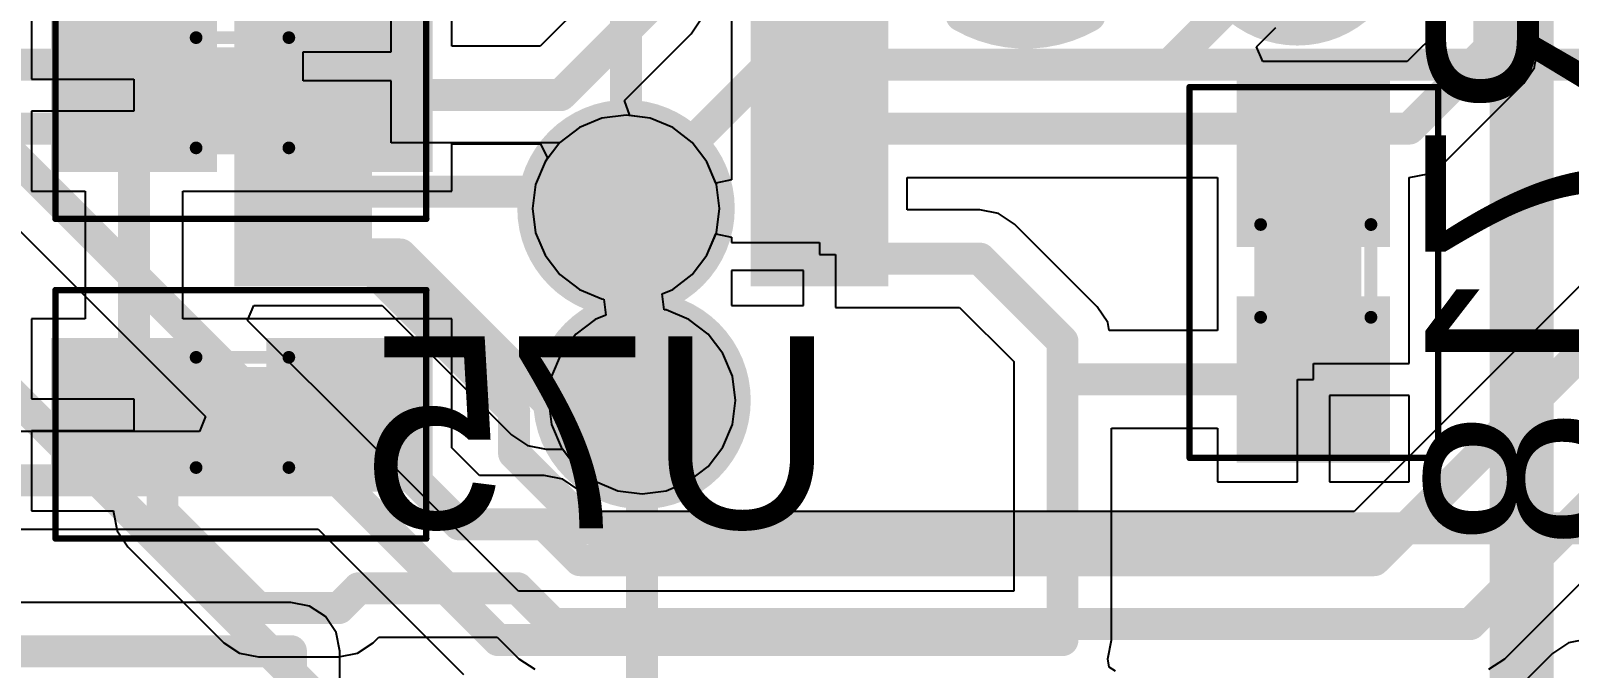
# Model space of a CAD drawing. Header units: millimetres. Extents: x 50.7 to 141.9, y 26.7 to 123.6.
# Drawn here: x 69.06 to 81.28, y 83.22 to 88.28 of the extents above; entities that cross this region are included whole.
import ezdxf

# ---------------------------------------------------------------- set-up
doc = ezdxf.new("R2010")
doc.units = ezdxf.units.MM
for name, color, linetype in [('BottomLayer', 5, 'Continuous'), ('BottomOverlay', 54, 'Continuous'), ('BottomPaste', 16, 'Continuous'), ('BottomSolder', 6, 'Continuous'), ('InternalPlane1', 76, 'Continuous'), ('InternalPlane3', 216, 'Continuous'), ('Mechanical16', 56, 'Continuous'), ('Mechanical27', 56, 'Continuous'), ('Mechanical6', 56, 'Continuous'), ('MidLayer1', 16, 'Continuous'), ('MidLayer2', 76, 'Continuous'), ('MidLayer3', 90, 'Continuous'), ('MidLayer4', 156, 'Continuous'), ('MultiLayer', 9, 'Continuous'), ('TopLayer', 1, 'Continuous'), ('TopOverlay', 2, 'Continuous'), ('TopPaste', 8, 'Continuous'), ('TopSolder', 216, 'Continuous')]:
    doc.layers.add(name, color=color, linetype=linetype)

msp = doc.modelspace()

# ---------------------------------------------------------------- linework, layer by layer
at = {"layer": 'BottomLayer'}
for p, q in [((81.033, 88.138), (81.033, 90.412)), ((74.625, 88.925), (74.625, 88.113)), ((71.92, 88.113), (71.92, 88.694)), ((78.797, 88.154), (78.95, 88.307)), ((80.257, 88.299), (79.994, 88.036)), ((78.846, 88.036), (78.797, 88.154)), ((81.009, 88.014), (81.033, 88.138)), ((71.222, 87.884), (71.222, 88.113)), ((71.222, 88.113), (71.92, 88.113)), ((71.92, 88.113), (71.92, 88.113)), ((74.625, 88.113), (74.625, 87.605)), ((79.994, 88.036), (78.846, 88.036)), ((81.004, 87.989), (81.009, 88.014)), ((80.92, 87.863), (81.004, 87.989)), ((71.92, 87.884), (71.222, 87.884)), ((71.92, 87.605), (71.92, 87.884)), ((80.285, 87.228), (80.92, 87.863)), ((71.92, 87.391), (71.92, 87.605)), ((73.595, 87.586), (73.416, 87.511)), ((73.787, 87.611), (73.595, 87.586)), ((73.979, 87.586), (73.787, 87.611)), ((74.158, 87.511), (73.979, 87.586)), ((74.625, 87.605), (74.625, 87.097)), ((73.416, 87.511), (73.262, 87.393)), ((74.312, 87.393), (74.158, 87.511)), ((73.26, 87.391), (71.92, 87.391)), ((73.262, 87.393), (73.26, 87.391)), ((74.43, 87.239), (74.312, 87.393)), ((68.432, 87.228), (70.446, 85.215)), ((74.501, 87.07), (74.43, 87.239)), ((80.159, 87.144), (80.285, 87.228)), ((74.625, 87.095), (74.501, 87.07)), ((74.625, 87.097), (74.625, 87.095)), ((76.022, 87.097), (76.022, 87.115)), ((76.022, 87.115), (78.486, 87.115)), ((76.022, 86.909), (76.022, 87.097)), ((78.486, 87.115), (78.486, 86.411)), ((80.01, 87.115), (80.159, 87.144)), ((80.01, 86.411), (80.01, 87.115)), ((76.022, 86.858), (76.022, 86.909)), ((76.598, 86.858), (76.022, 86.858)), ((76.747, 86.828), (76.598, 86.858)), ((76.873, 86.744), (76.747, 86.828)), ((74.43, 86.497), (74.501, 86.666)), ((74.501, 86.666), (74.625, 86.641)), ((77.53, 86.088), (76.873, 86.744)), ((74.625, 86.641), (74.625, 86.597)), ((74.625, 86.597), (74.625, 86.597)), ((74.625, 86.597), (75.324, 86.597)), ((75.324, 86.597), (75.324, 86.503)), ((74.312, 86.343), (74.43, 86.497)), ((75.324, 86.503), (75.451, 86.503)), ((75.451, 86.503), (75.451, 86.081)), ((74.158, 86.225), (74.312, 86.343)), ((75.197, 86.376), (74.625, 86.376)), ((74.625, 86.376), (74.625, 86.097)), ((75.197, 86.097), (75.197, 86.376)), ((78.486, 86.411), (78.486, 86.411)), ((78.486, 86.411), (78.486, 86.323)), ((78.486, 86.323), (78.486, 86.323)), ((78.486, 86.323), (78.486, 85.898)), ((80.01, 86.323), (80.01, 86.411)), ((80.01, 86.411), (80.01, 86.411)), ((80.01, 86.411), (80.01, 86.411)), ((80.01, 85.637), (80.01, 86.323)), ((80.01, 86.323), (80.01, 86.323)), ((74.074, 86.19), (74.158, 86.225)), ((74.091, 86.064), (74.074, 86.19)), ((70.78, 85.979), (70.829, 86.097)), ((70.829, 86.097), (71.85, 86.097)), ((71.85, 86.097), (72.877, 85.069)), ((74.106, 86.062), (74.091, 86.064)), ((74.285, 85.987), (74.106, 86.062)), ((74.625, 86.097), (75.197, 86.097)), ((75.451, 86.081), (76.437, 86.081)), ((76.437, 86.081), (76.867, 85.652)), ((77.614, 85.962), (77.53, 86.088)), ((71.776, 84.984), (70.78, 85.979)), ((74.439, 85.869), (74.285, 85.987)), ((77.626, 85.898), (77.614, 85.962)), ((74.557, 85.715), (74.439, 85.869)), ((78.486, 85.898), (77.626, 85.898)), ((74.632, 85.536), (74.557, 85.715)), ((76.867, 85.652), (76.867, 83.827)), ((79.248, 85.51), (79.248, 85.637)), ((79.248, 85.637), (80.01, 85.637)), ((74.657, 85.344), (74.632, 85.536)), ((79.121, 84.697), (79.121, 85.51)), ((79.121, 85.51), (79.248, 85.51)), ((74.632, 85.152), (74.657, 85.344)), ((80.01, 85.383), (79.375, 85.383)), ((79.375, 85.383), (79.375, 84.697)), ((80.01, 84.697), (80.01, 85.383)), ((70.446, 85.215), (70.397, 85.097)), ((70.397, 85.097), (68.099, 85.097)), ((74.557, 84.973), (74.632, 85.152)), ((77.643, 83.439), (77.643, 85.122)), ((77.643, 85.122), (78.486, 85.122)), ((78.486, 85.122), (78.486, 84.697)), ((72.932, 83.827), (71.776, 84.984)), ((72.877, 85.069), (73.003, 84.985)), ((73.003, 84.985), (73.152, 84.956)), ((73.152, 84.956), (73.284, 84.956)), ((73.284, 84.956), (73.389, 84.819)), ((74.439, 84.819), (74.557, 84.973)), ((73.389, 84.819), (73.543, 84.701)), ((74.285, 84.701), (74.439, 84.819)), ((73.543, 84.701), (73.722, 84.626)), ((73.722, 84.626), (73.914, 84.601)), ((73.914, 84.601), (74.106, 84.626)), ((74.106, 84.626), (74.285, 84.701)), ((78.486, 84.697), (79.121, 84.697)), ((79.375, 84.697), (80.01, 84.697)), ((68.099, 84.321), (71.34, 84.321)), ((71.34, 84.321), (72.496, 83.165)), ((71.124, 83.739), (67.349, 83.739)), ((71.273, 83.71), (71.124, 83.739)), ((76.867, 83.827), (72.932, 83.827)), ((71.399, 83.626), (71.273, 83.71)), ((71.483, 83.5), (71.399, 83.626)), ((71.512, 83.351), (71.483, 83.5)), ((77.614, 83.29), (77.643, 83.439)), ((71.512, 82.691), (71.512, 83.351)), ((77.627, 83.224), (77.614, 83.29)), ((77.614, 83.29), (77.614, 83.29)), ((77.677, 83.191), (77.627, 83.224))]:
    msp.add_line(p, q, dxfattribs=at)
at = {"layer": 'BottomLayer', "const_width": 0.254}
for points in [[(80.645, 88.138), (80.645, 91.225)], [(78.105, 88.011), (79.121, 89.027)], [(80.01, 87.503), (80.645, 88.138)], [(68.707, 88.011), (71.222, 88.011)], [(75.324, 88.011), (78.105, 88.011)], [(68.707, 87.503), (71.222, 87.503)], [(68.707, 87.503), (71.501, 84.709)], [(75.324, 87.503), (80.01, 87.503)], [(71.222, 87.003), (73.652, 87.003)], [(73.652, 87.003), (73.787, 86.868)], [(71.222, 86.503), (71.993, 86.503)], [(71.993, 86.503), (73.152, 85.344)], [(75.324, 86.47), (76.598, 86.47)], [(76.598, 86.47), (77.255, 85.813)], [(77.255, 83.439), (77.255, 85.813)], [(77.294, 85.51), (79.248, 85.51)], [(73.152, 85.344), (73.914, 85.344)], [(67.437, 84.709), (71.501, 84.709)], [(71.501, 84.709), (72.771, 83.439)], [(72.771, 83.439), (77.255, 83.439)], [(67.349, 83.351), (71.124, 83.351)], [(71.124, 80.803), (71.124, 83.351)]]:
    msp.add_lwpolyline(points, dxfattribs=at)
at = {"layer": 'BottomLayer'}
for points, const_width in [([(80.581, 88.138, 1), (80.709, 88.138, 1)], 0.127), ([(80.581, 88.138, 1), (80.709, 88.138, 1)], 0.127), ([(71.158, 88.011, 1), (71.285, 88.011, 1)], 0.127), ([(75.26, 88.011, 1), (75.387, 88.011, 1)], 0.127), ([(78.041, 88.011, 1), (78.168, 88.011, 1)], 0.127), ([(78.041, 88.011, 1), (78.168, 88.011, 1)], 0.127), ([(71.158, 87.503, 1), (71.285, 87.503, 1)], 0.127), ([(75.26, 87.503, 1), (75.387, 87.503, 1)], 0.127), ([(79.947, 87.503, 1), (80.073, 87.503, 1)], 0.127), ([(79.947, 87.503, 1), (80.073, 87.503, 1)], 0.127), ([(73.546, 86.868, 1), (74.028, 86.868, 1)], 0.483), ([(71.158, 87.003, 1), (71.285, 87.003, 1)], 0.127), ([(73.588, 87.003, 1), (73.715, 87.003, 1)], 0.127), ([(73.588, 87.003, 1), (73.715, 87.003, 1)], 0.127), ([(73.724, 86.868, 1), (73.85, 86.868, 1)], 0.127), ([(71.158, 86.503, 1), (71.285, 86.503, 1)], 0.127), ([(71.93, 86.503, 1), (72.057, 86.503, 1)], 0.127), ([(71.93, 86.503, 1), (72.057, 86.503, 1)], 0.127), ([(75.26, 86.47, 1), (75.387, 86.47, 1)], 0.127), ([(76.535, 86.47, 1), (76.662, 86.47, 1)], 0.127), ([(76.535, 86.47, 1), (76.662, 86.47, 1)], 0.127), ([(77.191, 85.813, 1), (77.318, 85.813, 1)], 0.127), ([(77.191, 85.813, 1), (77.318, 85.813, 1)], 0.127), ([(73.673, 85.344, 1), (74.155, 85.344, 1)], 0.483), ([(77.23, 85.51, 1), (77.357, 85.51, 1)], 0.127), ([(79.184, 85.51, 1), (79.311, 85.51, 1)], 0.127), ([(73.088, 85.344, 1), (73.215, 85.344, 1)], 0.127), ([(73.088, 85.344, 1), (73.215, 85.344, 1)], 0.127), ([(73.85, 85.344, 1), (73.977, 85.344, 1)], 0.127), ([(71.438, 84.709, 1), (71.564, 84.709, 1)], 0.127), ([(71.438, 84.709, 1), (71.564, 84.709, 1)], 0.127), ([(71.438, 84.709, 1), (71.564, 84.709, 1)], 0.127), ([(72.707, 83.439, 1), (72.834, 83.439, 1)], 0.127), ([(72.707, 83.439, 1), (72.834, 83.439, 1)], 0.127), ([(77.191, 83.439, 1), (77.318, 83.439, 1)], 0.127), ([(77.191, 83.439, 1), (77.318, 83.439, 1)], 0.127), ([(71.061, 83.351, 1), (71.188, 83.351, 1)], 0.127), ([(71.061, 83.351, 1), (71.188, 83.351, 1)], 0.127)]:
    msp.add_lwpolyline(points, format="xyb", close=True, dxfattribs=dict(at, const_width=const_width))
for points in [[(71.666, 88.163), (70.777, 88.163), (71.666, 87.859), (70.777, 87.859)], [(75.768, 88.163), (74.879, 88.163), (75.768, 87.859), (74.879, 87.859)], [(79.756, 86.665), (79.756, 87.782), (78.74, 86.665), (78.74, 87.782)], [(71.666, 87.655), (70.777, 87.655), (71.666, 87.351), (70.777, 87.351)], [(75.768, 87.655), (74.879, 87.655), (75.768, 87.351), (74.879, 87.351)], [(71.666, 87.155), (70.777, 87.155), (71.666, 86.851), (70.777, 86.851)], [(75.768, 87.155), (74.879, 87.155), (75.768, 86.851), (74.879, 86.851)], [(71.666, 86.655), (70.777, 86.655), (71.666, 86.351), (70.777, 86.351)], [(75.768, 86.655), (74.879, 86.655), (75.768, 86.351), (74.879, 86.351)], [(79.756, 84.951), (79.756, 86.069), (78.74, 84.951), (78.74, 86.069)]]:
    msp.add_solid(points, dxfattribs=at)
at = {"layer": 'BottomOverlay'}
msp.add_solid([(79.629, 86.131), (79.629, 86.589), (78.867, 86.131), (78.867, 86.589)], dxfattribs=at)
at = {"layer": 'BottomPaste'}
for points in [[(71.666, 88.163), (70.777, 88.163), (71.666, 87.859), (70.777, 87.859)], [(75.768, 88.163), (74.879, 88.163), (75.768, 87.859), (74.879, 87.859)], [(79.756, 86.665), (79.756, 87.782), (78.74, 86.665), (78.74, 87.782)], [(71.666, 87.655), (70.777, 87.655), (71.666, 87.351), (70.777, 87.351)], [(75.768, 87.655), (74.879, 87.655), (75.768, 87.351), (74.879, 87.351)], [(71.666, 87.155), (70.777, 87.155), (71.666, 86.851), (70.777, 86.851)], [(75.768, 87.155), (74.879, 87.155), (75.768, 86.851), (74.879, 86.851)], [(71.666, 86.655), (70.777, 86.655), (71.666, 86.351), (70.777, 86.351)], [(75.768, 86.655), (74.879, 86.655), (75.768, 86.351), (74.879, 86.351)], [(79.756, 84.951), (79.756, 86.069), (78.74, 84.951), (78.74, 86.069)]]:
    msp.add_solid(points, dxfattribs=at)
at = {"layer": 'BottomSolder', "const_width": 0.584}
for points in [[(73.495, 86.868, 1), (74.079, 86.868, 1)], [(73.622, 85.344, 1), (74.206, 85.344, 1)]]:
    msp.add_lwpolyline(points, format="xyb", close=True, dxfattribs=at)
at = {"layer": 'BottomSolder'}
for points in [[(71.768, 88.773), (70.675, 88.773), (71.768, 88.265), (70.675, 88.265)], [(75.87, 88.773), (74.778, 88.773), (75.87, 88.265), (74.778, 88.265)], [(71.768, 88.265), (70.675, 88.265), (71.768, 87.757), (70.675, 87.757)], [(75.87, 88.265), (74.778, 88.265), (75.87, 87.757), (74.778, 87.757)], [(79.858, 86.563), (79.858, 87.884), (78.638, 86.563), (78.638, 87.884)], [(71.768, 87.757), (70.675, 87.757), (71.768, 87.249), (70.675, 87.249)], [(75.87, 87.757), (74.778, 87.757), (75.87, 87.249), (74.778, 87.249)], [(71.768, 87.257), (70.675, 87.257), (71.768, 86.749), (70.675, 86.749)], [(75.87, 87.257), (74.778, 87.257), (75.87, 86.749), (74.778, 86.749)], [(71.768, 86.757), (70.675, 86.757), (71.768, 86.249), (70.675, 86.249)], [(75.87, 86.757), (74.778, 86.757), (75.87, 86.249), (74.778, 86.249)], [(79.858, 84.85), (79.858, 86.17), (78.638, 84.85), (78.638, 86.17)]]:
    msp.add_solid(points, dxfattribs=at)
at = {"layer": 'InternalPlane1'}
for points, const_width in [([(78.689, 89.027, 1), (79.553, 89.027, 1)], 0.864), ([(76.39, 88.401, 1), (76.517, 88.401, 1)], 0.127), ([(77.406, 88.401, 1), (77.533, 88.401, 1)], 0.127), ([(73.355, 86.868, 1), (74.219, 86.868, 1)], 0.864), ([(73.482, 85.344, 1), (74.346, 85.344, 1)], 0.864)]:
    msp.add_lwpolyline(points, format="xyb", close=True, dxfattribs=dict(at, const_width=const_width))
at = {"layer": 'InternalPlane1', "const_width": 0.254}
msp.add_lwpolyline([(77.47, 88.401, -0.267949), (76.454, 88.401)], format="xyb", dxfattribs=at)
at = {"layer": 'InternalPlane3', "const_width": 0.864}
for points in [[(78.689, 89.027, 1), (79.553, 89.027, 1)], [(73.355, 86.868, 1), (74.219, 86.868, 1)], [(73.482, 85.344, 1), (74.346, 85.344, 1)]]:
    msp.add_lwpolyline(points, format="xyb", close=True, dxfattribs=at)
at = {"layer": 'Mechanical16', "const_width": 0.102}
for points in [[(70.371, 88.226), (71.108, 88.226)], [(70.371, 87.35), (71.108, 87.35)], [(78.829, 86.004), (78.829, 86.741)], [(79.705, 86.004), (79.705, 86.741)], [(70.371, 85.686), (71.108, 85.686)], [(70.371, 84.81), (71.108, 84.81)]]:
    msp.add_lwpolyline(points, dxfattribs=at)
at = {"layer": 'Mechanical16', "const_width": 0.0508}
for points in [[(70.346, 88.226, 1), (70.396, 88.226, 1)], [(71.083, 88.226, 1), (71.133, 88.226, 1)], [(70.346, 87.35, 1), (70.396, 87.35, 1)], [(71.083, 87.35, 1), (71.133, 87.35, 1)], [(78.804, 86.741, 1), (78.854, 86.741, 1)], [(79.68, 86.741, 1), (79.731, 86.741, 1)], [(78.804, 86.004, 1), (78.854, 86.004, 1)], [(79.68, 86.004, 1), (79.731, 86.004, 1)], [(70.346, 85.686, 1), (70.396, 85.686, 1)], [(71.083, 85.686, 1), (71.133, 85.686, 1)], [(70.346, 84.81, 1), (70.396, 84.81, 1)], [(71.083, 84.81, 1), (71.133, 84.81, 1)]]:
    msp.add_lwpolyline(points, format="xyb", close=True, dxfattribs=at)
at = {"layer": 'Mechanical16'}
for points in [[(69.889, 87.299), (70.389, 87.299), (69.889, 88.252), (70.389, 88.252)], [(71.057, 87.299), (71.565, 87.299), (71.057, 88.252), (71.565, 88.252)], [(79.731, 86.69), (79.731, 87.198), (78.778, 86.69), (78.778, 87.198)], [(79.73, 85.522), (79.73, 86.022), (78.778, 85.522), (78.778, 86.022)], [(69.889, 84.759), (70.389, 84.759), (69.889, 85.712), (70.389, 85.712)], [(71.057, 84.759), (71.565, 84.759), (71.057, 85.712), (71.565, 85.712)]]:
    msp.add_solid(points, dxfattribs=at)
at = {"layer": 'Mechanical27', "const_width": 0.0508}
for points in [[(69.254, 86.786), (69.254, 88.76)], [(72.2, 86.786), (72.2, 88.76)], [(78.265, 87.833), (80.239, 87.833)], [(78.265, 84.887), (78.265, 87.833)], [(80.239, 84.887), (80.239, 87.833)], [(69.254, 86.786), (72.2, 86.786)], [(69.254, 86.22), (72.2, 86.22)], [(69.254, 84.246), (69.254, 86.22)], [(72.2, 84.246), (72.2, 86.22)], [(78.265, 84.887), (80.239, 84.887)], [(69.254, 84.246), (72.2, 84.246)]]:
    msp.add_lwpolyline(points, dxfattribs=at)
at = {"layer": 'Mechanical27', "const_width": 0.0254}
for points in [[(78.252, 87.833, 1), (78.278, 87.833, 1)], [(78.252, 87.833, 1), (78.278, 87.833, 1)], [(80.226, 87.833, 1), (80.251, 87.833, 1)], [(80.226, 87.833, 1), (80.251, 87.833, 1)], [(69.241, 86.786, 1), (69.267, 86.786, 1)], [(69.241, 86.786, 1), (69.267, 86.786, 1)], [(72.187, 86.786, 1), (72.213, 86.786, 1)], [(72.187, 86.786, 1), (72.213, 86.786, 1)], [(69.241, 86.22, 1), (69.267, 86.22, 1)], [(69.241, 86.22, 1), (69.267, 86.22, 1)], [(72.187, 86.22, 1), (72.213, 86.22, 1)], [(72.187, 86.22, 1), (72.213, 86.22, 1)], [(78.252, 84.887, 1), (78.278, 84.887, 1)], [(78.252, 84.887, 1), (78.278, 84.887, 1)], [(80.226, 84.887, 1), (80.251, 84.887, 1)], [(80.226, 84.887, 1), (80.251, 84.887, 1)], [(69.241, 84.246, 1), (69.267, 84.246, 1)], [(69.241, 84.246, 1), (69.267, 84.246, 1)], [(72.187, 84.246, 1), (72.213, 84.246, 1)], [(72.187, 84.246, 1), (72.213, 84.246, 1)]]:
    msp.add_lwpolyline(points, format="xyb", close=True, dxfattribs=at)
at = {"layer": 'Mechanical6'}
for points in [[(70.527, 87.469), (70.93, 87.469), (70.527, 88.074), (70.93, 88.074)], [(79.553, 86.16), (79.553, 86.563), (78.948, 86.16), (78.948, 86.563)], [(70.527, 84.929), (70.93, 84.929), (70.527, 85.534), (70.93, 85.534)]]:
    msp.add_solid(points, dxfattribs=at)
at = {"layer": 'MidLayer1', "const_width": 0.254}
for points in [[(66.335, 91.82), (72.898, 85.257)], [(73.787, 86.868), (74.93, 88.011)], [(74.93, 88.011), (106.212, 88.011)], [(72.898, 84.923), (72.898, 85.257)], [(72.898, 84.923), (73.493, 84.328)], [(73.493, 84.328), (86.233, 84.328)]]:
    msp.add_lwpolyline(points, dxfattribs=at)
at = {"layer": 'MidLayer1'}
for points, const_width in [([(74.867, 88.011, 1), (74.993, 88.011, 1)], 0.127), ([(74.867, 88.011, 1), (74.993, 88.011, 1)], 0.127), ([(73.546, 86.868, 1), (74.028, 86.868, 1)], 0.483), ([(73.724, 86.868, 1), (73.85, 86.868, 1)], 0.127), ([(73.673, 85.344, 1), (74.155, 85.344, 1)], 0.483), ([(72.834, 85.257, 1), (72.962, 85.257, 1)], 0.127), ([(72.834, 85.257, 1), (72.962, 85.257, 1)], 0.127), ([(72.834, 84.923, 1), (72.962, 84.923, 1)], 0.127), ([(72.834, 84.923, 1), (72.962, 84.923, 1)], 0.127), ([(73.43, 84.328, 1), (73.557, 84.328, 1)], 0.127), ([(73.43, 84.328, 1), (73.557, 84.328, 1)], 0.127)]:
    msp.add_lwpolyline(points, format="xyb", close=True, dxfattribs=dict(at, const_width=const_width))
at = {"layer": 'MidLayer2'}
for points, const_width in [([(62.484, 91.82), (71.278, 83.026)], 0.254), ([(73.787, 86.868), (73.787, 90.897)], 0.254), ([(80.903, 82.578), (80.903, 89.785)], 0.508), ([(73.914, 73.687), (73.914, 85.344)], 0.254)]:
    msp.add_lwpolyline(points, dxfattribs=dict(at, const_width=const_width))
for points, const_width in [([(73.546, 86.868, 1), (74.028, 86.868, 1)], 0.483), ([(73.724, 86.868, 1), (73.85, 86.868, 1)], 0.127), ([(73.673, 85.344, 1), (74.155, 85.344, 1)], 0.483), ([(73.85, 85.344, 1), (73.977, 85.344, 1)], 0.127)]:
    msp.add_lwpolyline(points, format="xyb", close=True, dxfattribs=dict(at, const_width=const_width))
at = {"layer": 'MidLayer3'}
for p, q in [((73.595, 87.586), (73.416, 87.511)), ((73.787, 87.611), (73.595, 87.586)), ((73.979, 87.586), (73.787, 87.611)), ((74.158, 87.511), (73.979, 87.586)), ((73.416, 87.511), (73.262, 87.393)), ((74.312, 87.393), (74.158, 87.511)), ((73.262, 87.393), (73.144, 87.239)), ((74.43, 87.239), (74.312, 87.393)), ((73.144, 87.239), (73.069, 87.06)), ((74.505, 87.06), (74.43, 87.239)), ((73.069, 87.06), (73.044, 86.868)), ((74.53, 86.868), (74.505, 87.06)), ((73.044, 86.868), (73.069, 86.676)), ((74.505, 86.676), (74.53, 86.868)), ((73.069, 86.676), (73.144, 86.497)), ((74.43, 86.497), (74.505, 86.676)), ((73.144, 86.497), (73.262, 86.343)), ((74.312, 86.343), (74.43, 86.497)), ((73.262, 86.343), (73.416, 86.225)), ((74.158, 86.225), (74.312, 86.343)), ((73.416, 86.225), (73.595, 86.15)), ((74.074, 86.19), (74.158, 86.225)), ((74.091, 86.064), (74.074, 86.19)), ((73.595, 86.15), (73.61, 86.148)), ((73.61, 86.148), (73.627, 86.022)), ((74.106, 86.062), (74.091, 86.064)), ((74.285, 85.987), (74.106, 86.062)), ((73.543, 85.987), (73.389, 85.869)), ((73.627, 86.022), (73.543, 85.987)), ((74.439, 85.869), (74.285, 85.987)), ((73.389, 85.869), (73.271, 85.715)), ((74.557, 85.715), (74.439, 85.869)), ((73.271, 85.715), (73.196, 85.536)), ((74.632, 85.536), (74.557, 85.715)), ((73.196, 85.536), (73.171, 85.344)), ((74.657, 85.344), (74.632, 85.536)), ((73.171, 85.344), (73.196, 85.152)), ((74.632, 85.152), (74.657, 85.344)), ((73.196, 85.152), (73.271, 84.973)), ((74.557, 84.973), (74.632, 85.152)), ((73.271, 84.973), (73.389, 84.819)), ((74.439, 84.819), (74.557, 84.973)), ((73.389, 84.819), (73.543, 84.701)), ((74.285, 84.701), (74.439, 84.819)), ((73.543, 84.701), (73.722, 84.626)), ((73.722, 84.626), (73.914, 84.601)), ((73.914, 84.601), (74.106, 84.626)), ((74.106, 84.626), (74.285, 84.701))]:
    msp.add_line(p, q, dxfattribs=at)
at = {"layer": 'MidLayer3', "const_width": 0.483}
for points in [[(73.546, 86.868, 1), (74.028, 86.868, 1)], [(73.673, 85.344, 1), (74.155, 85.344, 1)]]:
    msp.add_lwpolyline(points, format="xyb", close=True, dxfattribs=at)
at = {"layer": 'MidLayer4'}
for p, q in [((73.595, 87.586), (73.416, 87.511)), ((73.787, 87.611), (73.595, 87.586)), ((73.979, 87.586), (73.787, 87.611)), ((74.158, 87.511), (73.979, 87.586)), ((73.416, 87.511), (73.262, 87.393)), ((74.312, 87.393), (74.158, 87.511)), ((73.262, 87.393), (73.144, 87.239)), ((74.43, 87.239), (74.312, 87.393)), ((73.144, 87.239), (73.069, 87.06)), ((74.505, 87.06), (74.43, 87.239)), ((73.069, 87.06), (73.044, 86.868)), ((74.53, 86.868), (74.505, 87.06)), ((73.044, 86.868), (73.069, 86.676)), ((74.505, 86.676), (74.53, 86.868)), ((73.069, 86.676), (73.144, 86.497)), ((74.43, 86.497), (74.505, 86.676)), ((73.144, 86.497), (73.262, 86.343)), ((74.312, 86.343), (74.43, 86.497)), ((73.262, 86.343), (73.416, 86.225)), ((74.158, 86.225), (74.312, 86.343)), ((73.416, 86.225), (73.595, 86.15)), ((74.074, 86.19), (74.158, 86.225)), ((74.091, 86.064), (74.074, 86.19)), ((73.595, 86.15), (73.61, 86.148)), ((73.61, 86.148), (73.627, 86.022)), ((74.106, 86.062), (74.091, 86.064)), ((74.285, 85.987), (74.106, 86.062)), ((73.543, 85.987), (73.389, 85.869)), ((73.627, 86.022), (73.543, 85.987)), ((74.439, 85.869), (74.285, 85.987)), ((73.389, 85.869), (73.271, 85.715)), ((74.557, 85.715), (74.439, 85.869)), ((73.271, 85.715), (73.196, 85.536)), ((74.632, 85.536), (74.557, 85.715)), ((73.196, 85.536), (73.171, 85.344)), ((74.657, 85.344), (74.632, 85.536)), ((73.171, 85.344), (73.196, 85.152)), ((74.632, 85.152), (74.657, 85.344)), ((73.196, 85.152), (73.271, 84.973)), ((74.557, 84.973), (74.632, 85.152)), ((73.271, 84.973), (73.389, 84.819)), ((74.439, 84.819), (74.557, 84.973)), ((73.389, 84.819), (73.543, 84.701)), ((74.285, 84.701), (74.439, 84.819)), ((73.543, 84.701), (73.722, 84.626)), ((73.722, 84.626), (73.914, 84.601)), ((73.914, 84.601), (74.106, 84.626)), ((74.106, 84.626), (74.285, 84.701))]:
    msp.add_line(p, q, dxfattribs=at)
at = {"layer": 'MidLayer4', "const_width": 0.483}
for points in [[(73.546, 86.868, 1), (74.028, 86.868, 1)], [(73.673, 85.344, 1), (74.155, 85.344, 1)]]:
    msp.add_lwpolyline(points, format="xyb", close=True, dxfattribs=at)
at = {"layer": 'MultiLayer', "const_width": 0.483}
for points in [[(73.546, 86.868, 1), (74.028, 86.868, 1)], [(73.673, 85.344, 1), (74.155, 85.344, 1)]]:
    msp.add_lwpolyline(points, format="xyb", close=True, dxfattribs=at)
at = {"layer": 'TopLayer'}
for p, q in [((73.641, 88.692), (73.106, 88.157)), ((69.064, 88.531), (69.064, 87.896)), ((72.403, 88.157), (72.403, 88.531)), ((74.304, 88.256), (74.388, 88.382)), ((83.559, 88.45), (79.571, 84.462)), ((73.775, 87.727), (74.304, 88.256)), ((73.106, 88.157), (72.403, 88.157)), ((69.064, 87.896), (69.877, 87.896)), ((69.877, 87.896), (69.877, 87.642)), ((73.816, 87.607), (73.775, 87.727)), ((69.877, 87.642), (69.064, 87.642)), ((69.064, 87.642), (69.064, 87.007)), ((73.979, 87.586), (73.816, 87.607)), ((74.158, 87.511), (73.979, 87.586)), ((74.312, 87.393), (74.158, 87.511)), ((72.403, 87.007), (72.403, 87.381)), ((72.403, 87.381), (73.108, 87.381)), ((73.108, 87.381), (73.164, 87.267)), ((74.43, 87.239), (74.312, 87.393)), ((73.144, 87.239), (73.069, 87.06)), ((73.164, 87.267), (73.144, 87.239)), ((74.505, 87.06), (74.43, 87.239)), ((73.069, 87.06), (73.044, 86.868)), ((74.53, 86.868), (74.505, 87.06)), ((69.064, 87.007), (69.489, 87.007)), ((69.489, 87.007), (69.489, 85.991)), ((70.265, 85.991), (70.265, 87.007)), ((70.265, 87.007), (70.688, 87.007)), ((70.688, 87.007), (70.688, 87.007)), ((70.688, 87.007), (70.688, 87.007)), ((70.688, 87.007), (70.69, 87.007)), ((70.69, 87.007), (70.734, 87.007)), ((70.734, 87.007), (70.778, 87.007)), ((70.778, 87.007), (70.78, 87.007)), ((70.78, 87.007), (70.78, 87.007)), ((70.78, 87.007), (70.78, 87.007)), ((70.78, 87.007), (72.403, 87.007)), ((73.044, 86.868), (73.069, 86.676)), ((74.505, 86.676), (74.53, 86.868)), ((73.069, 86.676), (73.144, 86.497)), ((74.43, 86.497), (74.505, 86.676)), ((73.144, 86.497), (73.262, 86.343)), ((74.312, 86.343), (74.43, 86.497)), ((73.262, 86.343), (73.416, 86.225)), ((74.158, 86.225), (74.312, 86.343)), ((73.416, 86.225), (73.595, 86.15)), ((74.074, 86.19), (74.158, 86.225)), ((74.091, 86.064), (74.074, 86.19)), ((80.769, 83.291), (83.693, 86.216)), ((73.595, 86.15), (73.61, 86.148)), ((73.61, 86.148), (73.627, 86.022)), ((74.106, 86.062), (74.091, 86.064)), ((74.285, 85.987), (74.106, 86.062)), ((69.489, 85.991), (69.064, 85.991)), ((69.064, 85.991), (69.064, 85.356)), ((70.69, 85.991), (70.265, 85.991)), ((70.714, 85.991), (70.69, 85.991)), ((70.69, 85.991), (70.69, 85.991)), ((70.69, 85.991), (70.69, 85.991)), ((70.69, 85.991), (70.69, 85.991)), ((70.778, 85.991), (70.714, 85.991)), ((72.403, 85.991), (70.778, 85.991)), ((70.778, 85.991), (70.778, 85.991)), ((72.403, 84.966), (72.403, 85.991)), ((73.543, 85.987), (73.389, 85.869)), ((73.627, 86.022), (73.543, 85.987)), ((74.439, 85.869), (74.285, 85.987)), ((73.389, 85.869), (73.271, 85.715)), ((74.557, 85.715), (74.439, 85.869)), ((73.271, 85.715), (73.196, 85.536)), ((74.632, 85.536), (74.557, 85.715)), ((73.196, 85.536), (73.171, 85.344)), ((74.657, 85.344), (74.632, 85.536)), ((69.064, 85.356), (69.877, 85.356)), ((69.877, 85.356), (69.877, 85.102)), ((73.171, 85.344), (73.196, 85.152)), ((74.632, 85.152), (74.657, 85.344)), ((69.877, 85.102), (69.064, 85.102)), ((69.064, 85.102), (69.064, 84.467)), ((73.196, 85.152), (73.271, 84.973)), ((74.557, 84.973), (74.632, 85.152)), ((72.622, 84.747), (72.403, 84.966)), ((73.271, 84.973), (73.389, 84.819)), ((74.439, 84.819), (74.557, 84.973)), ((73.136, 84.747), (72.622, 84.747)), ((73.284, 84.718), (73.136, 84.747)), ((73.41, 84.634), (73.284, 84.718)), ((73.389, 84.819), (73.543, 84.701)), ((74.285, 84.701), (74.439, 84.819)), ((73.582, 84.462), (73.41, 84.634)), ((73.543, 84.701), (73.722, 84.626)), ((73.722, 84.626), (73.914, 84.601)), ((73.914, 84.601), (74.106, 84.626)), ((74.106, 84.626), (74.285, 84.701)), ((69.064, 84.467), (69.716, 84.467)), ((69.716, 84.467), (69.716, 84.455)), ((69.716, 84.455), (69.745, 84.306)), ((79.571, 84.462), (73.582, 84.462)), ((69.745, 84.306), (69.829, 84.18)), ((69.829, 84.18), (70.591, 83.418)), ((70.591, 83.418), (70.717, 83.334)), ((71.653, 83.334), (71.779, 83.418)), ((71.779, 83.418), (71.824, 83.463)), ((71.824, 83.463), (72.764, 83.463)), ((72.764, 83.463), (72.936, 83.291)), ((81.274, 83.417), (81.148, 83.333)), ((81.423, 83.446), (81.274, 83.417)), ((70.717, 83.334), (70.866, 83.305)), ((70.866, 83.305), (71.505, 83.305)), ((71.505, 83.305), (71.653, 83.334)), ((72.936, 83.291), (73.062, 83.207)), ((80.643, 83.207), (80.769, 83.291)), ((81.148, 83.333), (80.754, 82.938))]:
    msp.add_line(p, q, dxfattribs=at)
at = {"layer": 'TopLayer', "const_width": 0.254}
for points in [[(69.877, 87.769), (69.877, 88.706)], [(73.267, 87.769), (74.029, 88.531)], [(79.732, 84.074), (83.947, 88.289)], [(69.877, 85.229), (69.877, 87.769)], [(71.591, 87.769), (73.267, 87.769)], [(80.494, 83.566), (83.693, 86.765)], [(69.877, 85.229), (70.104, 85.229)], [(70.104, 84.455), (70.104, 85.229)], [(71.591, 85.229), (72.461, 84.359)], [(70.104, 84.455), (70.866, 83.693)], [(72.461, 84.359), (73.136, 84.359)], [(73.136, 84.359), (73.421, 84.074)], [(73.421, 84.074), (79.732, 84.074)], [(71.505, 83.693), (71.663, 83.851)], [(71.663, 83.851), (72.925, 83.851)], [(72.925, 83.851), (73.21, 83.566)], [(70.866, 83.693), (71.505, 83.693)], [(73.21, 83.566), (80.494, 83.566)]]:
    msp.add_lwpolyline(points, dxfattribs=at)
at = {"layer": 'TopLayer'}
for points, const_width in [([(69.813, 87.769, 1), (69.94, 87.769, 1)], 0.127), ([(69.813, 87.769, 1), (69.94, 87.769, 1)], 0.127), ([(71.527, 87.769, 1), (71.654, 87.769, 1)], 0.127), ([(73.203, 87.769, 1), (73.33, 87.769, 1)], 0.127), ([(73.203, 87.769, 1), (73.33, 87.769, 1)], 0.127), ([(73.546, 86.868, 1), (74.028, 86.868, 1)], 0.483), ([(73.673, 85.344, 1), (74.155, 85.344, 1)], 0.483), ([(69.813, 85.229, 1), (69.94, 85.229, 1)], 0.127), ([(69.813, 85.229, 1), (69.94, 85.229, 1)], 0.127), ([(70.04, 85.229, 1), (70.167, 85.229, 1)], 0.127), ([(70.04, 85.229, 1), (70.167, 85.229, 1)], 0.127), ([(71.527, 85.229, 1), (71.654, 85.229, 1)], 0.127), ([(70.04, 84.455, 1), (70.167, 84.455, 1)], 0.127), ([(70.04, 84.455, 1), (70.167, 84.455, 1)], 0.127), ([(72.397, 84.359, 1), (72.524, 84.359, 1)], 0.127), ([(72.397, 84.359, 1), (72.524, 84.359, 1)], 0.127), ([(73.072, 84.359, 1), (73.199, 84.359, 1)], 0.127), ([(73.072, 84.359, 1), (73.199, 84.359, 1)], 0.127), ([(73.357, 84.074, 1), (73.484, 84.074, 1)], 0.127), ([(73.357, 84.074, 1), (73.484, 84.074, 1)], 0.127), ([(79.668, 84.074, 1), (79.795, 84.074, 1)], 0.127), ([(79.668, 84.074, 1), (79.795, 84.074, 1)], 0.127), ([(71.599, 83.851, 1), (71.726, 83.851, 1)], 0.127), ([(71.599, 83.851, 1), (71.726, 83.851, 1)], 0.127), ([(72.862, 83.851, 1), (72.989, 83.851, 1)], 0.127), ([(72.862, 83.851, 1), (72.989, 83.851, 1)], 0.127), ([(70.802, 83.693, 1), (70.929, 83.693, 1)], 0.127), ([(70.802, 83.693, 1), (70.929, 83.693, 1)], 0.127), ([(71.441, 83.693, 1), (71.568, 83.693, 1)], 0.127), ([(71.441, 83.693, 1), (71.568, 83.693, 1)], 0.127), ([(73.147, 83.566, 1), (73.274, 83.566, 1)], 0.127), ([(73.147, 83.566, 1), (73.274, 83.566, 1)], 0.127), ([(80.43, 83.566, 1), (80.557, 83.566, 1)], 0.127), ([(80.43, 83.566, 1), (80.557, 83.566, 1)], 0.127)]:
    msp.add_lwpolyline(points, format="xyb", close=True, dxfattribs=dict(at, const_width=const_width))
for points in [[(69.318, 87.261), (70.436, 87.261), (69.318, 88.277), (70.436, 88.277)], [(71.032, 87.261), (72.149, 87.261), (71.032, 88.277), (72.149, 88.277)], [(69.318, 84.721), (70.436, 84.721), (69.318, 85.737), (70.436, 85.737)], [(71.032, 84.721), (72.149, 84.721), (71.032, 85.737), (72.149, 85.737)]]:
    msp.add_solid(points, dxfattribs=at)
at = {"layer": 'TopOverlay'}
for points in [[(70.498, 87.388), (70.956, 87.388), (70.498, 88.15), (70.956, 88.15)], [(70.498, 84.848), (70.956, 84.848), (70.498, 85.61), (70.956, 85.61)]]:
    msp.add_solid(points, dxfattribs=at)
at = {"layer": 'TopPaste'}
for points in [[(69.318, 87.261), (70.436, 87.261), (69.318, 88.277), (70.436, 88.277)], [(71.032, 87.261), (72.149, 87.261), (71.032, 88.277), (72.149, 88.277)], [(69.318, 84.721), (70.436, 84.721), (69.318, 85.737), (70.436, 85.737)], [(71.032, 84.721), (72.149, 84.721), (71.032, 85.737), (72.149, 85.737)]]:
    msp.add_solid(points, dxfattribs=at)
at = {"layer": 'TopSolder', "const_width": 0.584}
for points in [[(73.495, 86.868, 1), (74.079, 86.868, 1)], [(73.622, 85.344, 1), (74.206, 85.344, 1)]]:
    msp.add_lwpolyline(points, format="xyb", close=True, dxfattribs=at)
at = {"layer": 'TopSolder'}
for points in [[(69.217, 87.159), (70.537, 87.159), (69.217, 88.379), (70.537, 88.379)], [(70.93, 87.159), (72.251, 87.159), (70.93, 88.379), (72.251, 88.379)], [(69.217, 84.619), (70.537, 84.619), (69.217, 85.839), (70.537, 85.839)], [(70.93, 84.619), (72.251, 84.619), (70.93, 85.839), (72.251, 85.839)]]:
    msp.add_solid(points, dxfattribs=at)

# ---------------------------------------------------------------- texts
at = {"layer": 'BottomOverlay', "text_generation_flag": 2}
msp.add_text('R718', height=1.524, rotation=90, dxfattribs=at).set_placement((81.661, 89.027))
msp.add_text('U75', height=1.524, dxfattribs=at).set_placement((75.438, 84.328))

doc.saveas('drawing.dxf')
